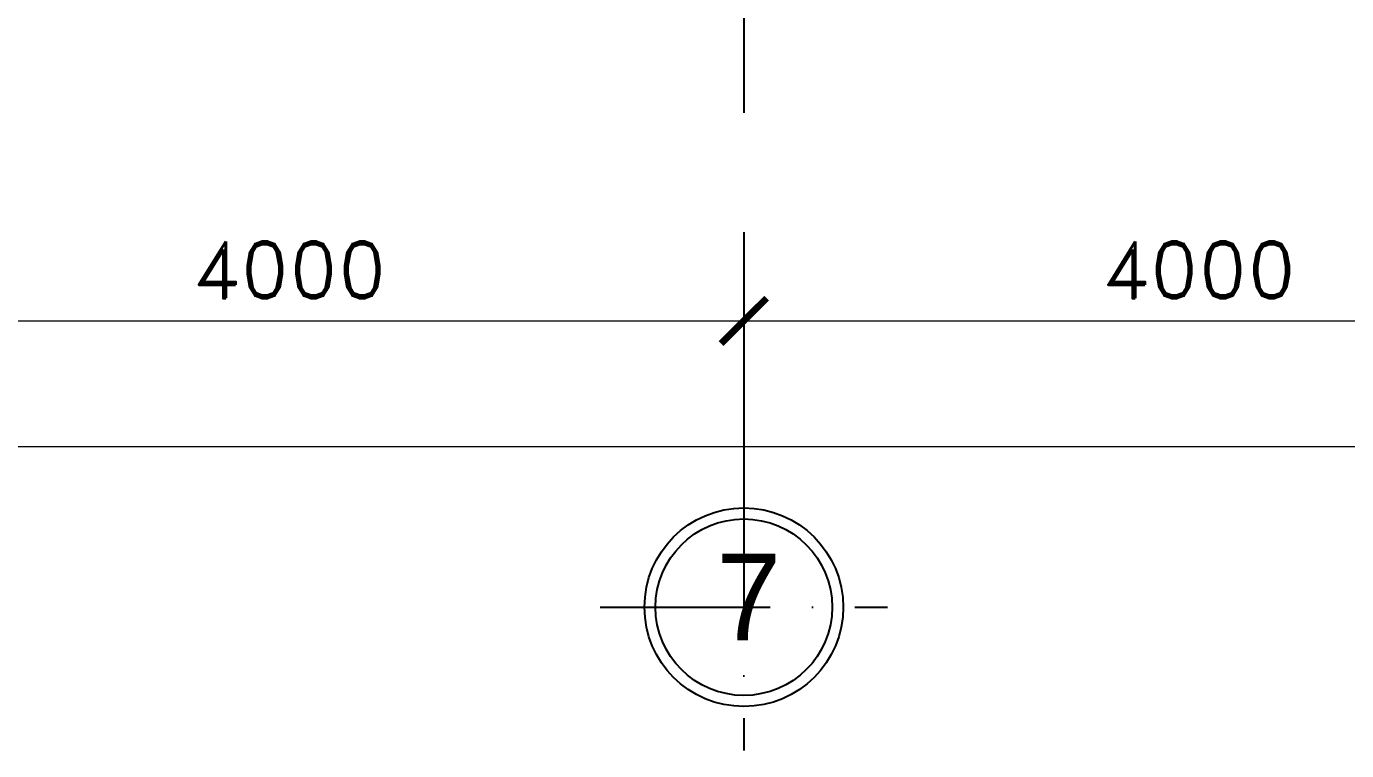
# Model space of a CAD drawing. Header units: inches. Extents: x 452443 to 881249, y 975131 to 1198310.
# Drawn here: x 581779 to 587586, y 1031891 to 1035079 of the extents above; entities that cross this region are included whole.
import ezdxf
from ezdxf.enums import TextEntityAlignment as Align

# ---------------------------------------------------------------- set-up
doc = ezdxf.new("R2010")
doc.units = ezdxf.units.IN
doc.header["$LTSCALE"] = 3.5
doc.header["$MEASUREMENT"] = 0
doc.linetypes.add('ACAD_ISO10W100', pattern=[18, 12, -3, 0, -3])
doc.linetypes.add('CENTER', pattern=[2, 1.25, -0.25, 0.25, -0.25])
for name, color, linetype in [('DOOR-84', 84, 'Continuous'), ('NOI THAT', 42, 'Continuous'), ('text', 3, 'Continuous'), ('thuocdo', 3, 'Continuous'), ('Truc', 252, 'Continuous'), ('VISIONABLE-LINE126', 126, 'Continuous')]:
    doc.layers.add(name, color=color, linetype=linetype)
doc.styles.add('romand', font='romand.shx')
doc.styles.add('STYLE5', font='VAVON_.TTF')
doc.dimstyles.new('TL100', dxfattribs={"dimscale": 100, "dimtxt": 2.5, "dimasz": 2, "dimexe": 2, "dimexo": 1, "dimgap": 1, "dimtad": 1, "dimdec": 0, "dimzin": 0, "dimdsep": 46, "dimtxsty": 'romand', "dimblk": 'ARCHTICK', "dimcen": 2, "dimdle": 2, "dimclrd": 256, "dimclre": 256, "dimclrt": 7, "dimadec": 0, "dimazin": 0, "dimtfac": 0.004, "dimtdec": 0, "dimtmove": 2, "dimatfit": 3, "dimfxl": 1, "dimtolj": 1, "dimtzin": 0, "dimlwd": 20, "dimlwe": 20, "dimarcsym": 1})

# ---------------------------------------------------------------- blocks, each defined once
blk = doc.blocks.new('truc tron')
at = {"layer": 'DOOR-84', "linetype": 'ACAD_ISO10W100', "ltscale": 20}
for p, q in [((0, -710.4), (0, 710.4)), ((710.4, 0), (-710.4, 0))]:
    blk.add_line(p, q, dxfattribs=at)
at = {"layer": 'DOOR-84', "linetype": 'Continuous'}
blk.add_circle((0, 0), 491.8, dxfattribs=at)
at = {"layer": 'NOI THAT', "linetype": 'Continuous'}
blk.add_circle((0, 0), 437.2, dxfattribs=at)
blk = doc.blocks.new('_ArchTick')
at = {"color": 0, "linetype": 'ByBlock', "const_width": 0.15}
blk.add_lwpolyline([(-0.5, -0.5), (0.5, 0.5)], dxfattribs=at)
blk = doc.blocks.new('*D1920')
at = {"layer": 'DEFPOINTS', "color": 0}
for p in [(580934.9, 1037086.7), (584934.9, 1033782), (584934.9, 1033727.7)]:
    blk.add_point(p, dxfattribs=at)
at = {"layer": 'thuocdo', "lineweight": 20}
for p, q in [((580934.9, 1036986.7), (580934.9, 1033582)), ((584934.9, 1033827.7), (584934.9, 1033982)), ((580734.9, 1033782), (585134.9, 1033782))]:
    blk.add_line(p, q, dxfattribs=at)
at = {"layer": 'thuocdo', "lineweight": 20, "xscale": 200, "yscale": 200, "zscale": 200, "rotation": 180}
blk.add_blockref('_ArchTick', (580934.9, 1033782), dxfattribs=at)
at = {"layer": 'thuocdo', "lineweight": 20, "xscale": 200, "yscale": 200, "zscale": 200}
blk.add_blockref('_ArchTick', (584934.9, 1033782), dxfattribs=at)
at = {"layer": 'thuocdo', "color": 7, "insert": (582934.9, 1034007), "char_height": 250, "attachment_point": 5, "style": 'romand'}
blk.add_mtext('\\A1;4000', dxfattribs=at)
blk = doc.blocks.new('*D1921')
at = {"layer": 'DEFPOINTS', "color": 0}
for p in [(588934.9, 1034957), (588934.9, 1033782), (584934.9, 1033727.7)]:
    blk.add_point(p, dxfattribs=at)
at = {"layer": 'thuocdo', "lineweight": 20}
for p, q in [((588934.9, 1034857), (588934.9, 1033582)), ((584934.9, 1033827.7), (584934.9, 1033982)), ((584734.9, 1033782), (589134.9, 1033782))]:
    blk.add_line(p, q, dxfattribs=at)
at = {"layer": 'thuocdo', "lineweight": 20, "xscale": 200, "yscale": 200, "zscale": 200, "rotation": 180}
blk.add_blockref('_ArchTick', (584934.9, 1033782), dxfattribs=at)
at = {"layer": 'thuocdo', "lineweight": 20, "xscale": 200, "yscale": 200, "zscale": 200}
blk.add_blockref('_ArchTick', (588934.9, 1033782), dxfattribs=at)
at = {"layer": 'thuocdo', "color": 7, "insert": (586934.9, 1034007), "char_height": 250, "attachment_point": 5, "style": 'romand'}
blk.add_mtext('\\A1;4000', dxfattribs=at)
blk = doc.blocks.new('*D1922')
at = {"layer": 'DEFPOINTS', "color": 0}
for p in [(560434.9, 1035181.9), (588934.9, 1035181.9), (588934.9, 1033229.7)]:
    blk.add_point(p, dxfattribs=at)
at = {"layer": 'thuocdo', "lineweight": 20}
for p, q in [((560434.9, 1035081.9), (560434.9, 1033029.7)), ((588934.9, 1035081.9), (588934.9, 1033029.7)), ((560234.9, 1033229.7), (589134.9, 1033229.7))]:
    blk.add_line(p, q, dxfattribs=at)
at = {"layer": 'thuocdo', "lineweight": 20, "xscale": 200, "yscale": 200, "zscale": 200, "rotation": 180}
blk.add_blockref('_ArchTick', (560434.9, 1033229.7), dxfattribs=at)
at = {"layer": 'thuocdo', "lineweight": 20, "xscale": 200, "yscale": 200, "zscale": 200}
blk.add_blockref('_ArchTick', (588934.9, 1033229.7), dxfattribs=at)
at = {"layer": 'thuocdo', "color": 7, "insert": (574684.9, 1033454.7), "char_height": 250, "attachment_point": 5, "style": 'romand'}
blk.add_mtext('\\A1;28500', dxfattribs=at)

msp = doc.modelspace()

# ---------------------------------------------------------------- linework, layer by layer
at = {"layer": 'Truc', "linetype": 'CENTER', "ltscale": 600}
msp.add_lwpolyline([(584934.9, 1055173.5), (584934.9, 1032476.1)], dxfattribs=at)

# ---------------------------------------------------------------- block references
at = {"layer": 'VISIONABLE-LINE126', "linetype": 'Continuous', "xscale": 0.8886240000138059, "yscale": 0.8886240000138059, "zscale": 0.8886240000138059, "rotation": 180}
msp.add_blockref('truc tron', (584934.9, 1032522.2), dxfattribs=at)

# ---------------------------------------------------------------- texts
at = {"layer": 'text', "linetype": 'Continuous', "style": 'STYLE5'}
msp.add_text('7', height=382.5, dxfattribs=at).set_placement((584956.6, 1032375.6), align=Align.CENTER)

# ---------------------------------------------------------------- dimensions: what is measured, and where the dimension line sits
at = {"layer": 'thuocdo'}
for base, p1, p2, picture, middle in [((584934.9, 1033782), (580934.9, 1037086.7), (584934.9, 1033727.7), '*D1920', (582934.9, 1034007)), ((588934.9, 1033229.7), (560434.9, 1035181.9), (588934.9, 1035181.9), '*D1922', (574684.9, 1033454.7)), ((588934.9, 1033782), (584934.9, 1033727.7), (588934.9, 1034957), '*D1921', (586934.9, 1034007))]:
    dim = msp.add_linear_dim(base=base, p1=p1, p2=p2, dimstyle='TL100', override={"dimarcsym": 1}, dxfattribs=at)
    dim.commit()
    dim.dimension.update_dxf_attribs({"geometry": picture, "text_midpoint": middle})

doc.saveas('drawing.dxf')
